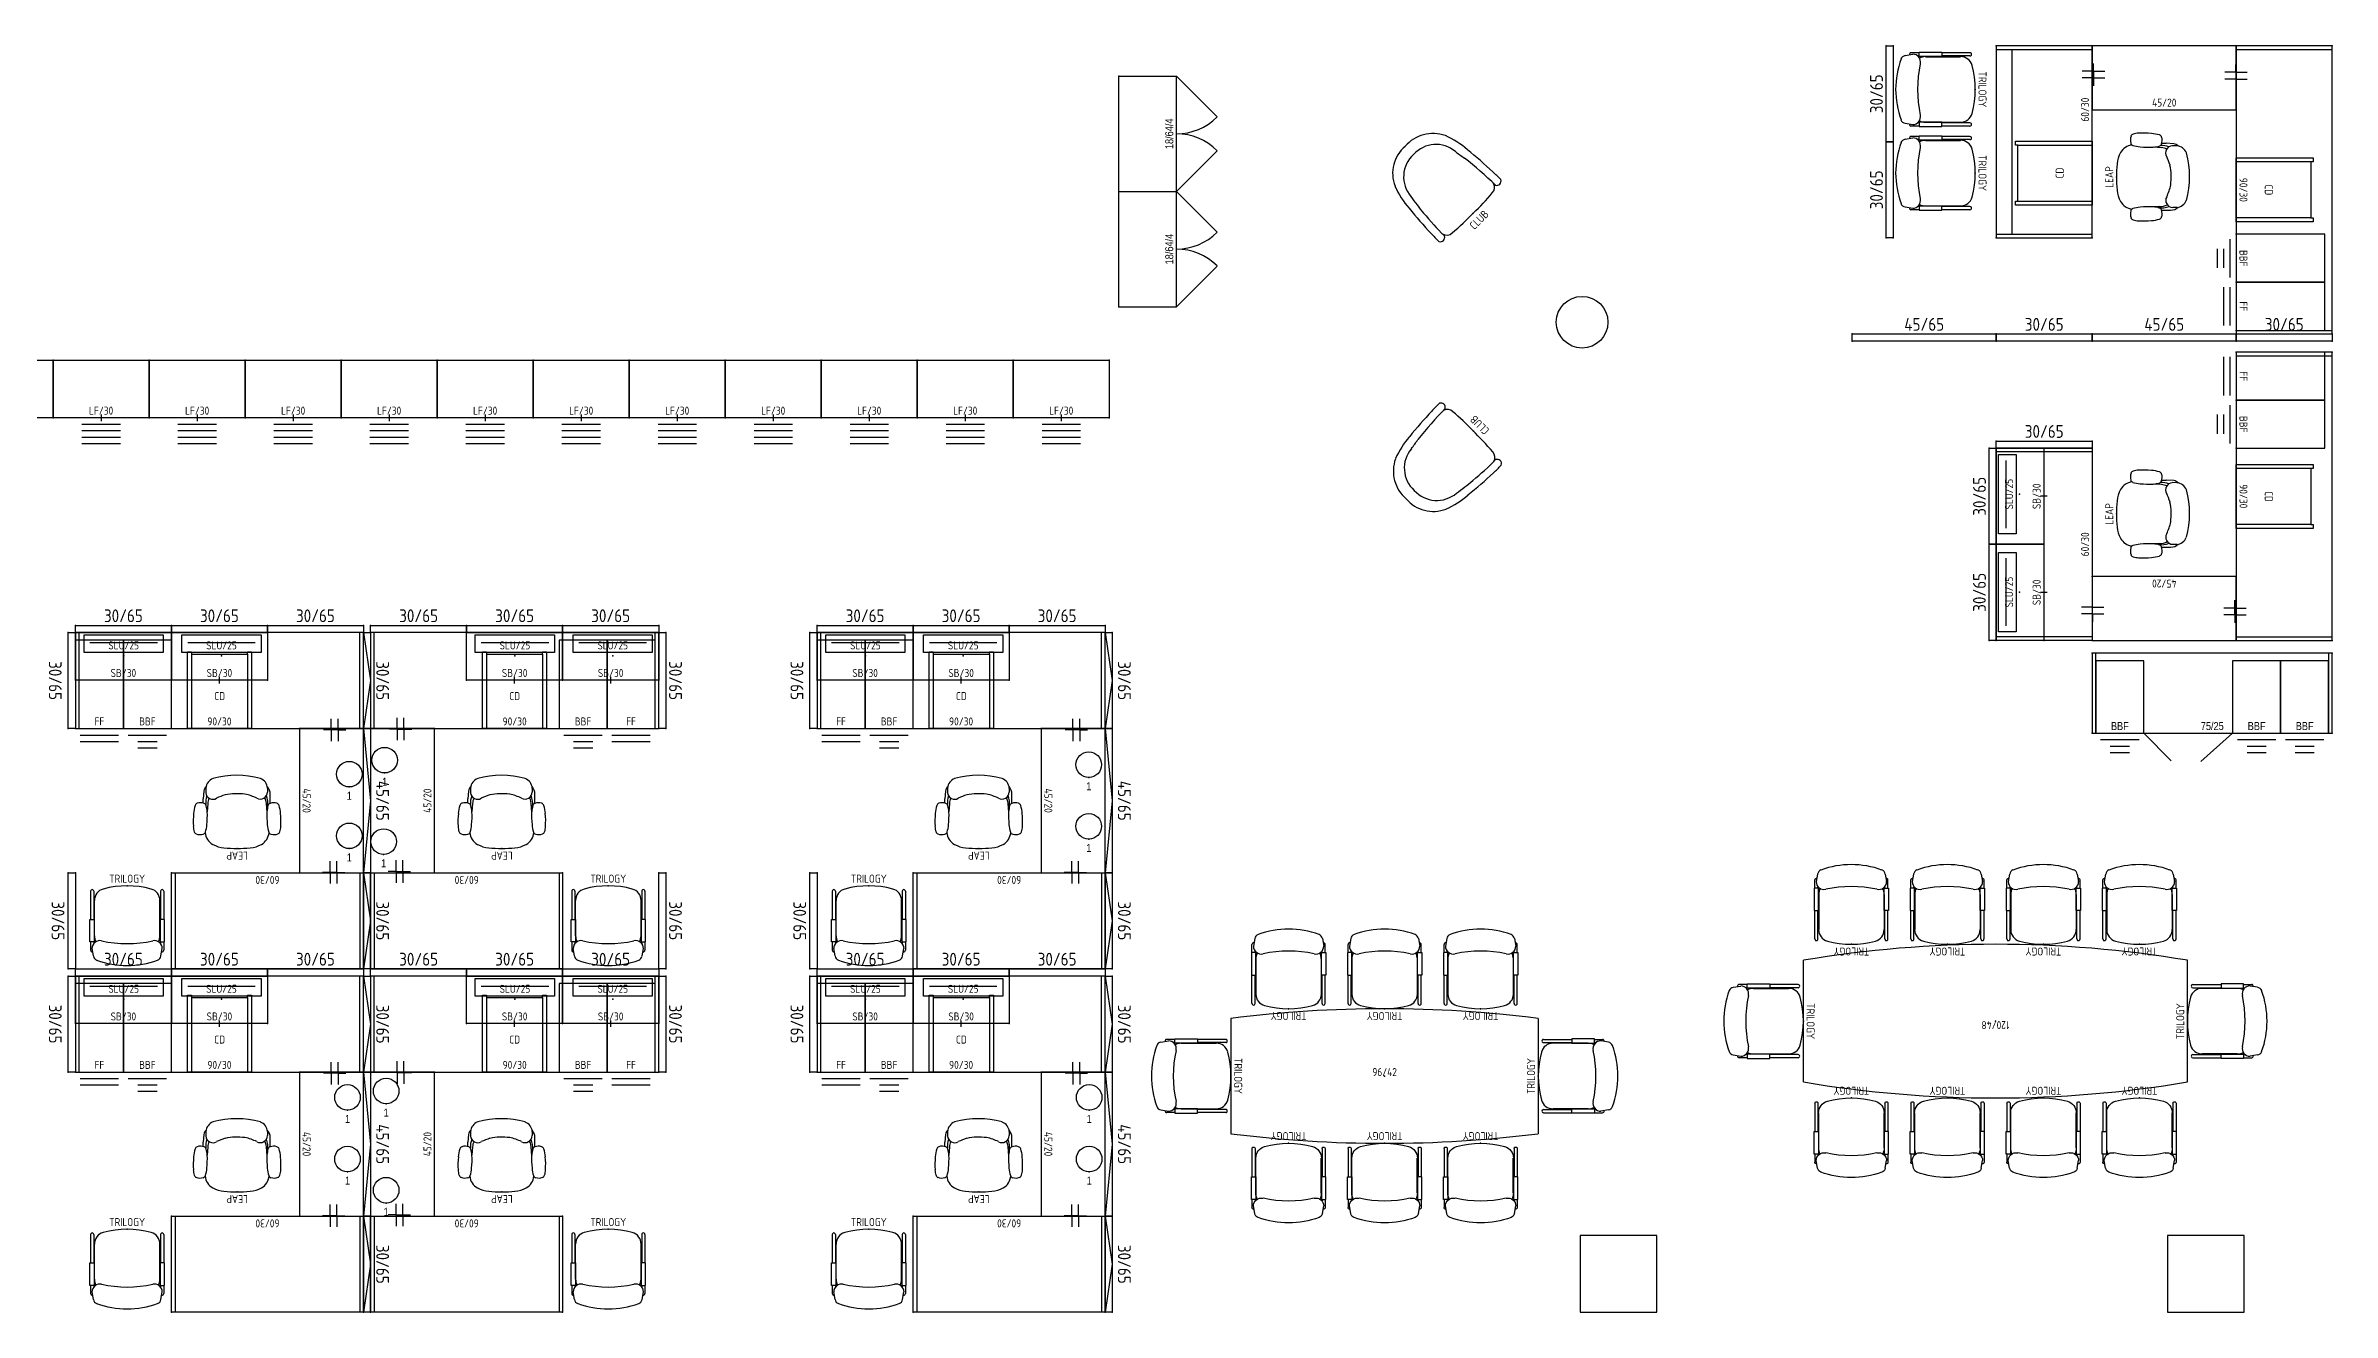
# Model space of a CAD drawing. Extents: x 13 to 2552, y -79 to 935.
# Drawn here: x 1838 to 2552, y 13 to 409 of the extents above; entities that cross this region are included whole.
import ezdxf
from ezdxf.enums import TextEntityAlignment as Align

# ---------------------------------------------------------------- set-up
doc = ezdxf.new("R2010")
doc.units = 0
doc.header["$LTSCALE"] = 0.375
doc.header["$MEASUREMENT"] = 0
doc.layers.get('0').update_dxf_attribs({"lineweight": 0})
for name, color, linetype in [('A-FURN', 1, 'Continuous'), ('A-FURN-P-ELEC', 5, 'Continuous'), ('A-FURN-P-FILE', 1, 'Continuous'), ('A-FURN-P-FILE-T', 7, 'Continuous'), ('A-FURN-P-FREE', 1, 'Continuous'), ('A-FURN-P-FREE-T', 7, 'Continuous'), ('A-FURN-P-LGHT', 1, 'Continuous'), ('A-FURN-P-LGHT-T', 7, 'Continuous'), ('A-FURN-P-PEDS', 1, 'Continuous'), ('A-FURN-P-PEDS-T', 7, 'Continuous'), ('A-FURN-P-PNLS-65', 3, 'Continuous'), ('A-FURN-P-PNLS-65-T', 3, 'Continuous'), ('A-FURN-P-POWR', 5, 'Continuous'), ('A-FURN-P-POWR-T', 7, 'Continuous'), ('A-FURN-P-SEAT', 1, 'Continuous'), ('A-FURN-P-SEAT-T', 7, 'Continuous'), ('A-FURN-P-STOR', 1, 'Continuous'), ('A-FURN-P-STOR-T', 7, 'Continuous'), ('A-FURN-P-TABL', 1, 'Continuous'), ('A-FURN-P-WKSF', 1, 'Continuous'), ('A-FURN-P-WKSF-BRK', 1, 'Continuous'), ('A-FURN-P-WKSF-BRK-T', 7, 'Continuous'), ('A-FURN-P-WKSF-T', 7, 'Continuous')]:
    doc.layers.add(name, color=color, linetype=linetype)
doc.styles.add('Notes', font='architxt.shx')
doc.styles.get("Standard").update_dxf_attribs({"font": 'ARIALN.TTF'})

# ---------------------------------------------------------------- blocks, each defined once
blk = doc.blocks.new('P_9283A')
at = {"layer": 'A-FURN-P-FREE'}
for p, q in [((0, 0), (0, -30)), ((90, 0), (0, 0)), ((1.125, -30), (1.125, 0)), ((88.875, -30), (88.875, 0)), ((90, -30), (90, 0)), ((0, -30), (90, -30))]:
    blk.add_line(p, q, dxfattribs=at)
for p in [(0, 0), (90, 0), (0, -30), (90, -30)]:
    blk.add_point(p, dxfattribs=at)
at = {"layer": 'A-FURN-P-FREE-T', "style": 'Notes', "flags": 1}
for tag in ['CAPPN', 'CAPMG', 'CAPMC', 'CAPQT', 'CAPDH', 'CAPGC']:
    blk.add_attdef(tag, (0, 0), '', height=0.001, dxfattribs=at)
at = {"layer": 'A-FURN-P-FREE-T', "style": 'Notes'}
blk.add_attdef('CAPTG', text='', height=2.5, dxfattribs=at).set_placement((45, -29), align=Align.CENTER)
blk = doc.blocks.new('P_99004BEWP')
at = {"layer": 'A-FURN-P-WKSF'}
for p, q in [((45, 0), (0, 0)), ((0, 0), (0, -20)), ((45, -20), (45, 0)), ((0, -20), (45, -20))]:
    blk.add_line(p, q, dxfattribs=at)
for p in [(0, 0), (45, 0), (0, -20), (45, -20)]:
    blk.add_point(p, dxfattribs=at)
at = {"layer": 'A-FURN-P-WKSF-T', "style": 'Notes', "flags": 1}
for tag in ['CAPPN', 'CAPMG', 'CAPMC', 'CAPQT', 'CAPDH', 'CAPGC']:
    blk.add_attdef(tag, (0, 0), '', height=0.001, dxfattribs=at)
at = {"layer": 'A-FURN-P-WKSF-T', "style": 'Notes'}
blk.add_attdef('CAPTG', text='', height=2.5, dxfattribs=at).set_placement((22.5, -19), align=Align.CENTER)
blk = doc.blocks.new('P_99365')
at = {"layer": 'A-FURN-P-WKSF-BRK'}
for p, q in [((0, 0), (-3.5, 0)), ((0, 0), (0, 2.4375)), ((0, 0), (0, -4.5625)), ((0, 0), (3.5, 0)), ((0, -2.125), (-3.5, -2.125)), ((0, -2.125), (3.5, -2.125))]:
    blk.add_line(p, q, dxfattribs=at)
blk.add_point((0, 0), dxfattribs=at)
at = {"layer": 'A-FURN-P-WKSF-BRK-T', "style": 'Notes', "flags": 1}
for tag, p in [('CAPPN', (0, 0)), ('CAPMG', (0, 0)), ('CAPMC', (0, 0)), ('CAPQT', (0, 0)), ('CAPDH', (0, 0)), ('CAPGC', (0, 0)), ('CAPTG', (8, -1.25))]:
    blk.add_attdef(tag, p, '', height=0.001, dxfattribs=at)
blk = doc.blocks.new('P_9U947')
at = {"layer": 'A-FURN-P-PEDS'}
for p, q in [((0, 27.625), (0, 0)), ((15, 27.625), (0, 27.625)), ((15, 0), (15, 27.625)), ((0, 0), (15, 0)), ((1.5, -2), (13.5, -2)), ((1.5, -4), (13.5, -4))]:
    blk.add_line(p, q, dxfattribs=at)
for p in [(0, 0), (15, 0)]:
    blk.add_point(p, dxfattribs=at)
at = {"layer": 'A-FURN-P-PEDS-T', "style": 'Notes', "flags": 1}
for tag in ['CAPPN', 'CAPMG', 'CAPMC', 'CAPQT', 'CAPDH', 'CAPGC']:
    blk.add_attdef(tag, (0, 0), '', height=0.001, dxfattribs=at)
at = {"layer": 'A-FURN-P-PEDS-T', "style": 'Notes'}
blk.add_attdef('CAPTG', text='', height=2.5, dxfattribs=at).set_placement((7.5, 1), align=Align.CENTER)
blk = doc.blocks.new('P_9U948')
at = {"layer": 'A-FURN-P-PEDS'}
for p, q in [((0, 27.625), (0, 0)), ((15, 27.625), (0, 27.625)), ((15, 0), (15, 27.625)), ((0, 0), (15, 0)), ((1.5, -2), (13.5, -2)), ((4.5, -4), (10.5, -4)), ((4.5, -6), (10.5, -6))]:
    blk.add_line(p, q, dxfattribs=at)
for p in [(0, 0), (15, 0)]:
    blk.add_point(p, dxfattribs=at)
at = {"layer": 'A-FURN-P-PEDS-T', "style": 'Notes', "flags": 1}
for tag in ['CAPPN', 'CAPMG', 'CAPMC', 'CAPQT', 'CAPDH', 'CAPGC']:
    blk.add_attdef(tag, (0, 0), '', height=0.001, dxfattribs=at)
at = {"layer": 'A-FURN-P-PEDS-T', "style": 'Notes'}
blk.add_attdef('CAPTG', text='', height=2.5, dxfattribs=at).set_placement((7.5, 1), align=Align.CENTER)
blk = doc.blocks.new('P_99409')
at = {"layer": 'A-FURN-P-PEDS'}
for p, q in [((-10, 24), (-8.75, 24)), ((-10, 0), (-10, 24)), ((-8.75, 24), (-8.75, 23.25)), ((-8.75, 23.25), (8.75, 23.25)), ((-8.75, 23.25), (-8.75, 0)), ((8.75, 24), (10, 24)), ((8.75, 23.25), (8.75, 24)), ((8.75, 23.25), (8.75, 0)), ((10, 24), (10, 0)), ((10, 0), (-10, 0))]:
    blk.add_line(p, q, dxfattribs=at)
blk.add_point((0, 0), dxfattribs=at)
at = {"layer": 'A-FURN-P-PEDS-T', "style": 'Notes'}
blk.add_attdef('CAPTG', text='', height=2.5, dxfattribs=at).set_placement((0, 1), align=Align.CENTER)
at = {"layer": 'A-FURN-P-PEDS-T', "style": 'Notes', "flags": 1}
for tag in ['CAPPN', 'CAPMG', 'CAPMC', 'CAPQT', 'CAPDH', 'CAPGC']:
    blk.add_attdef(tag, (0, 0), '', height=0.001, dxfattribs=at)
blk = doc.blocks.new('P_9BBL3015')
at = {"layer": 'A-FURN-P-STOR'}
for p, q in [((0, 0), (30, 0)), ((0, -14.875), (0, 0)), ((30, 0), (30, -14.875)), ((15, -15.875), (15, -13.875)), ((30, -14.875), (0, -14.875))]:
    blk.add_line(p, q, dxfattribs=at)
for p in [(0, 0), (30, 0), (0, -14.875), (30, -14.875)]:
    blk.add_point(p, dxfattribs=at)
at = {"layer": 'A-FURN-P-STOR-T', "style": 'Notes', "flags": 1}
for tag in ['CAPPN', 'CAPMG', 'CAPMC', 'CAPQT', 'CAPDH', 'CAPGC']:
    blk.add_attdef(tag, (0, 0), '', height=0.001, dxfattribs=at)
at = {"layer": 'A-FURN-P-STOR-T', "style": 'Notes'}
blk.add_attdef('CAPTG', text='', height=2.5, dxfattribs=at).set_placement((15, -13.875), align=Align.CENTER)
blk = doc.blocks.new('P_LSB24KD')
at = {"layer": 'A-FURN-P-LGHT'}
for p, q in [((-12.375, 6.5), (12.375, 6.5)), ((-12.375, 1), (-12.375, 6.5)), ((12.375, 1), (-12.375, 1)), ((-10.5625, 4.125), (10.5625, 4.125)), ((12.375, 6.5), (12.375, 1))]:
    blk.add_line(p, q, dxfattribs=at)
blk.add_point((0, 0), dxfattribs=at)
at = {"layer": 'A-FURN-P-LGHT-T', "style": 'Notes'}
blk.add_attdef('CAPTG', text='', height=2.5, dxfattribs=at).set_placement((0, 2), align=Align.CENTER)
at = {"layer": 'A-FURN-P-LGHT-T', "style": 'Notes', "flags": 1}
for tag in ['CAPPN', 'CAPMG', 'CAPMC', 'CAPQT', 'CAPDH', 'CAPGC']:
    blk.add_attdef(tag, (0, 0), '', height=0.001, dxfattribs=at)
blk = doc.blocks.new('P_462LEAP9L')
at = {"layer": 'A-FURN-P-SEAT'}
for p, q in [((-10.34375, -14.09375), (-10.34375, -16.90625)), ((-9.21875, -13.4375), (-9.3125, -10.46875)), ((9.15625, -14.0625), (9.34375, -11.46875)), ((10.59375, -14.15625), (10.59375, -15.53125)), ((-9.5, -18.875), (-9.5, -17.59375)), ((9.75, -18.875), (9.78125, -17.40625)), ((10.40625, -17.90625), (10.59375, -15.53125))]:
    blk.add_line(p, q, dxfattribs=at)
for centre, radius, start, end in [((12.28125, -8.46875), 25.98489, 176.57120906, 185.47033084), ((-6.15625, -7.34375), 7.54303, 163.34267626, 176.57131835), ((-12.40625, -5.46875), 1, 110.36924536, 163.34267626), ((-11.5, -7.9375), 3.60212, 75.38580874, 110.3701811), ((-10.84375, -5.40625), 1, 16.20033957, 75.38580874), ((-5.40625, -5.3125), 4.60309, 118.75166333, 175.08959077), ((-22.1875, -8.6875), 12.82375, 5.83463616, 16.20033957), ((-3.25, -9.21875), 9.05777, 95.41733289, 118.75175895), ((0, -43.46875), 43.46307, 84.58250819, 95.41755829), ((3.25, -9.21875), 9.05777, 61.24823923, 84.58267212), ((5.40625, -5.3125), 4.60309, 4.91041125, 61.24833485), ((22.1875, -8.6875), 12.82375, 163.7996569, 174.16537055), ((10.84375, -5.40625), 1, 104.61419627, 163.7996569), ((11.5, -7.9375), 3.60212, 69.62982391, 104.61419627), ((12.40625, -5.46875), 1, 16.65732704, 69.63075281), ((6.15625, -7.34375), 7.54303, 3.42868602, 16.65732704), ((-12.28125, -8.46875), 25.98489, 354.52965687, 3.42879168), ((0.21875, -9.625), 13.88466, 185.47035816, 195.93930329), ((-12.15625, -13.15625), 1, 195.93930329, 254.01743999), ((-11.46875, -10.6875), 3.57363, 254.01735803, 289.17264221), ((-10.625, -13.125), 1, 289.17215044, 347.01849784), ((-24.4375, -9.9375), 15.1794, 347.01847052, 354.21563209), ((-3.03125, -14), 6.60861, 172.57800727, 202.01037157), ((-37.0625, -10.21875), 27.76665, 357.45606508, 5.83460842), ((-4.40625, -13.59375), 4.81682, 178.03851128, 208.27290372), ((3.84375, -13.5625), 5.35026, 336.32575473, 354.35638863), ((37.0625, -10.21875), 27.76665, 174.16539787, 182.54394995), ((24.4375, -9.9375), 15.1794, 185.78436927, 192.98151719), ((2.96875, -14.09375), 6.84958, 340.41810355, 3.21448339), ((10.625, -13.125), 1, 192.98151719, 250.82785093), ((11.46875, -10.6875), 3.57363, 250.82735915, 285.98264334), ((12.15625, -13.15625), 1, 285.98253406, 344.06069808), ((-0.21875, -9.625), 13.88466, 344.06069808, 354.52965687), ((-6.71875, -16.9375), 3.62425, 179.61516483, 221.21343476), ((-6, -18.53125), 3.53954, 185.25203799, 248.41993604), ((-7.25, -17.625), 2.22994, 60.32268713, 179.23734609), ((1.03125, -0.625), 16.70801, 244.47096655, 257.95397853), ((0, 1.0625), 18.17117, 262.26661462, 281.8116927), ((-1.65625, 1.15625), 18.68013, 286.74199645, 295.60381173), ((7.5625, -17.5625), 2.21245, 4.29278328, 121.46600782), ((6.28125, -18.59375), 3.47662, 290.94032249, 355.38766523), ((7.84375, -17.46875), 2.60135, 315.24921163, 350.23830366), ((0.125, 5.125), 27.96808, 254.63207505, 285.36792632)]:
    blk.add_arc(centre, radius, start, end, dxfattribs=at)
blk.add_point((0, 0), dxfattribs=at)
at = {"layer": 'A-FURN-P-SEAT-T', "style": 'Notes'}
blk.add_attdef('CAPTG', text='', height=2.5, dxfattribs=at).set_placement((0, 1), align=Align.CENTER)
at = {"layer": 'A-FURN-P-SEAT-T', "style": 'Notes', "flags": 1}
for tag in ['CAPPN', 'CAPMG', 'CAPMC', 'CAPQT', 'CAPDH', 'CAPGC']:
    blk.add_attdef(tag, (0, 0), '', height=0.001, dxfattribs=at)
blk = doc.blocks.new('P_98213')
at = {"layer": 'A-FURN-P-PNLS-65'}
for p, q in [((0, 0), (0, 2.25)), ((0, 2.25), (30, 2.25)), ((30, 0), (0, 0)), ((30, 2.25), (30, 0))]:
    blk.add_line(p, q, dxfattribs=at)
for p in [(0, 2.25), (0, 0), (30, 2.25), (30, 0)]:
    blk.add_point(p, dxfattribs=at)
at = {"layer": 'A-FURN-P-PNLS-65-T', "style": 'Notes'}
blk.add_attdef('CAPTG', text='', height=4, dxfattribs=at).set_placement((15, 3.25), align=Align.CENTER)
at = {"layer": 'A-FURN-P-PNLS-65-T', "style": 'Notes', "flags": 1}
for tag in ['CAPPN', 'CAPMG', 'CAPMC', 'CAPQT', 'CAPDH', 'CAPGC']:
    blk.add_attdef(tag, (0, 0), '', height=0.001, dxfattribs=at)
blk = doc.blocks.new('P_9259A')
at = {"layer": 'A-FURN-P-FREE'}
for p, q in [((0, 0), (60, 0)), ((0, -30), (0, 0)), ((1.125, -30), (1.125, 0)), ((58.875, -30), (58.875, 0)), ((60, 0), (60, -30)), ((60, -30), (0, -30))]:
    blk.add_line(p, q, dxfattribs=at)
for p in [(0, 0), (60, 0), (0, -30), (60, -30)]:
    blk.add_point(p, dxfattribs=at)
at = {"layer": 'A-FURN-P-FREE-T', "style": 'Notes', "flags": 1}
for tag in ['CAPPN', 'CAPMG', 'CAPMC', 'CAPQT', 'CAPDH', 'CAPGC']:
    blk.add_attdef(tag, (0, 0), '', height=0.001, dxfattribs=at)
at = {"layer": 'A-FURN-P-FREE-T', "style": 'Notes'}
blk.add_attdef('CAPTG', text='', height=2.5, dxfattribs=at).set_placement((30, -29), align=Align.CENTER)
blk = doc.blocks.new('P_851204838')
at = {"layer": 'A-FURN-P-FREE'}
for p, q in [((-60, 19), (-60, -19)), ((60, 19), (60, -19))]:
    blk.add_line(p, q, dxfattribs=at)
for centre, start, end in [((0, -338.5), 80.47272, 99.52728), ((0, 338.5), 260.47271, 279.52729)]:
    blk.add_arc(centre, 362.5, start, end, dxfattribs=at)
blk.add_point((0, 0), dxfattribs=at)
at = {"layer": 'A-FURN-P-FREE-T', "style": 'Notes'}
blk.add_attdef('CAPTG', text='', height=2.5, dxfattribs=at).set_placement((0, 0), align=Align.CENTER)
at = {"layer": 'A-FURN-P-FREE-T', "style": 'Notes', "flags": 1}
for tag in ['CAPPN', 'CAPMG', 'CAPMC', 'CAPQT', 'CAPDH', 'CAPGC']:
    blk.add_attdef(tag, (0, 0), '', height=0.001, dxfattribs=at)
blk = doc.blocks.new('P_421482N')
at = {"layer": 'A-FURN-P-SEAT'}
for p, q in [((-11.4375, -1.65625), (-11.4375, -10.5)), ((-10.4375, -1.65625), (-10.4375, -10.5)), ((-10.21875, -15.5625), (-10.21875, -4.625)), ((10.21875, -15.5625), (10.21875, -4.625)), ((10.4375, -1.65625), (10.4375, -10.5)), ((11.4375, -1.65625), (11.4375, -10.5)), ((-11.625, -17.53125), (-11.625, -10.5)), ((-11.625, -10.5), (-10.28125, -10.5)), ((-10.28125, -10.5), (-10.28125, -17.53125)), ((10.28125, -10.5), (10.28125, -17.53125)), ((11.625, -10.5), (10.28125, -10.5)), ((11.625, -17.53125), (11.625, -10.5)), ((-10.28125, -17.53125), (-11.625, -17.53125)), ((-11.4375, -17.53125), (-11.4375, -20.09375)), ((-10.5625, -21.90625), (-10.96875, -19.5625)), ((-10.4375, -17.53125), (-10.4375, -17.9375)), ((-10.28125, -16.5625), (-10.125, -16.53125)), ((10.28125, -16.5625), (10.125, -16.53125)), ((10.28125, -17.53125), (11.625, -17.53125)), ((10.4375, -17.53125), (10.4375, -17.9375)), ((10.5625, -21.90625), (10.96875, -19.5625)), ((11.4375, -17.53125), (11.4375, -20.09375))]:
    blk.add_line(p, q, dxfattribs=at)
for centre, radius, start, end in [((0, -28.625), 28.625, 74.81071364, 105.18412775), ((-10.9375, -1.65625), 0.49829, 359.99279734, 180.00719037), ((-6.53125, -4.5625), 3.69809, 105.18431899, 180.79890492), ((6.53125, -4.5625), 3.69809, 359.20109645, 74.81567919), ((10.9375, -1.65625), 0.49829, 359.99279734, 180.00719037), ((-10.9375, -20.09375), 0.5, 180.00000501, 282.3639818), ((-8.53125, -19.5625), 2.45623, 77.80758208, 179.932673), ((-5.875, -15.5625), 4.34913, 179.99962252, 206.00278107), ((0, 19.84375), 37.875, 257.80759392, 282.19240745), ((8.53125, -19.5625), 2.45623, 0.06733056, 102.1924161), ((5.875, -15.5625), 4.34913, 333.99720664, 0.00038056), ((10.9375, -20.09375), 0.5, 257.63601957, 0), ((-8.96875, -21.71875), 1.58783, 187.74627281, 249.92943517), ((0, 2.875), 27.75, 249.92020075, 290.07048424), ((8.96875, -21.71875), 1.58783, 290.0705662, 352.25372856)]:
    blk.add_arc(centre, radius, start, end, dxfattribs=at)
blk.add_point((0, 0), dxfattribs=at)
at = {"layer": 'A-FURN-P-SEAT-T', "style": 'Notes'}
blk.add_attdef('CAPTG', text='', height=2.5, dxfattribs=at).set_placement((0, 1), align=Align.CENTER)
at = {"layer": 'A-FURN-P-SEAT-T', "style": 'Notes', "flags": 1}
for tag in ['CAPPN', 'CAPMG', 'CAPMC', 'CAPQT', 'CAPDH', 'CAPGC']:
    blk.add_attdef(tag, (0, 0), '', height=0.001, dxfattribs=at)
blk = doc.blocks.new('P_9LF18305F')
at = {"layer": 'A-FURN-P-FILE'}
for p, q in [((0, -18), (0, 0)), ((0, 0), (30, 0)), ((30, 0), (30, -18)), ((30, -18), (0, -18)), ((9, -20), (21, -20)), ((15, -17), (15, -19)), ((9, -22), (21, -22)), ((9, -24), (21, -24)), ((9, -26), (21, -26))]:
    blk.add_line(p, q, dxfattribs=at)
for p in [(0, 0), (30, 0), (0, -18), (30, -18)]:
    blk.add_point(p, dxfattribs=at)
at = {"layer": 'A-FURN-P-FILE-T', "style": 'Notes', "flags": 1}
for tag in ['CAPPN', 'CAPMG', 'CAPMC', 'CAPQT', 'CAPDH', 'CAPGC']:
    blk.add_attdef(tag, (0, 0), '', height=0.001, dxfattribs=at)
at = {"layer": 'A-FURN-P-FILE-T', "style": 'Notes'}
blk.add_attdef('CAPTG', text='', height=2.5, dxfattribs=at).set_placement((15, -17), align=Align.CENTER)
blk = doc.blocks.new('P_9259AR')
at = {"layer": 'A-FURN-P-FREE'}
for p, q in [((60, 0), (0, 0)), ((0, 0), (0, -30)), ((1.125, 0), (1.125, -30)), ((58.875, 0), (58.875, -30)), ((60, -30), (60, 0)), ((1.125, -5), (58.875, -5)), ((0, -30), (60, -30))]:
    blk.add_line(p, q, dxfattribs=at)
for p in [(0, 0), (60, 0), (0, -30), (60, -30)]:
    blk.add_point(p, dxfattribs=at)
at = {"layer": 'A-FURN-P-FREE-T', "style": 'Notes', "flags": 1}
for tag in ['CAPPN', 'CAPMG', 'CAPMC', 'CAPQT', 'CAPDH', 'CAPGC']:
    blk.add_attdef(tag, (0, 0), '', height=0.001, dxfattribs=at)
at = {"layer": 'A-FURN-P-FREE-T', "style": 'Notes'}
blk.add_attdef('CAPTG', text='', height=2.5, dxfattribs=at).set_placement((30, -29), align=Align.CENTER)
blk = doc.blocks.new('P_9U224')
at = {"layer": 'A-FURN-P-PEDS'}
for p, q in [((0, 22.625), (0, 0)), ((15, 22.625), (0, 22.625)), ((15, 0), (15, 22.625)), ((0, 0), (15, 0)), ((1.5, -2), (13.5, -2)), ((4.5, -4), (10.5, -4)), ((4.5, -6), (10.5, -6))]:
    blk.add_line(p, q, dxfattribs=at)
for p in [(0, 0), (15, 0)]:
    blk.add_point(p, dxfattribs=at)
at = {"layer": 'A-FURN-P-PEDS-T', "flags": 1}
for tag in ['CAPPN', 'CAPMG', 'CAPMC', 'CAPQT', 'CAPDH', 'CAPGC']:
    blk.add_attdef(tag, (0, 0), '', height=0.001, dxfattribs=at)
at = {"layer": 'A-FURN-P-PEDS-T'}
blk.add_attdef('CAPTG', text='', height=2.5, dxfattribs=at).set_placement((7.5, 1), align=Align.CENTER)
blk = doc.blocks.new('P_98215')
at = {"layer": 'A-FURN-P-PNLS-65'}
for p, q in [((0, 0), (0, 2.25)), ((0, 2.25), (45, 2.25)), ((45, 0), (0, 0)), ((45, 2.25), (45, 0))]:
    blk.add_line(p, q, dxfattribs=at)
for p in [(0, 2.25), (0, 0), (45, 2.25), (45, 0)]:
    blk.add_point(p, dxfattribs=at)
at = {"layer": 'A-FURN-P-PNLS-65-T', "style": 'Notes'}
blk.add_attdef('CAPTG', text='', height=4, dxfattribs=at).set_placement((22.5, 3.25), align=Align.CENTER)
at = {"layer": 'A-FURN-P-PNLS-65-T', "style": 'Notes', "flags": 1}
for tag in ['CAPPN', 'CAPMG', 'CAPMC', 'CAPQT', 'CAPDH', 'CAPGC']:
    blk.add_attdef(tag, (0, 0), '', height=0.001, dxfattribs=at)
blk = doc.blocks.new('P_986831DA15S')
at = {"layer": 'A-FURN-P-ELEC'}
blk.add_circle((0, 4), 4, dxfattribs=at)
blk.add_point((0, 0), dxfattribs=at)
at = {"layer": 'A-FURN-P-POWR-T', "flags": 1}
for tag in ['CAPPN', 'CAPMG', 'CAPMC', 'CAPQT', 'CAPDH', 'CAPGC']:
    blk.add_attdef(tag, (0, 0), '', height=0.001, dxfattribs=at)
at = {"layer": 'A-FURN-P-POWR-T'}
blk.add_attdef('CAPTG', text='', height=2.5, dxfattribs=at).set_placement((0, -4), align=Align.CENTER)
blk = doc.blocks.new('P_98213P3')
at = {"layer": 'A-FURN-P-PNLS-65'}
for p, q in [((0, 0), (0, 2.25)), ((0, 2.25), (30, 2.25)), ((30, 0), (0, 0)), ((30, 2.25), (30, 0))]:
    blk.add_line(p, q, dxfattribs=at)
for p in [(0, 2.25), (0, 0), (30, 2.25), (30, 0)]:
    blk.add_point(p, dxfattribs=at)
at = {"layer": 'A-FURN-P-POWR'}
for p, q in [((0, 0), (15, 2.25)), ((15, 2.25), (30, 0))]:
    blk.add_line(p, q, dxfattribs=at)
at = {"layer": 'A-FURN-P-PNLS-65-T', "style": 'Notes'}
blk.add_attdef('CAPTG', text='', height=4, dxfattribs=at).set_placement((15.03125, 4), align=Align.CENTER)
at = {"layer": 'A-FURN-P-PNLS-65-T', "style": 'Notes', "flags": 1}
for tag in ['CAPPN', 'CAPMG', 'CAPMC', 'CAPQT', 'CAPDH', 'CAPGC']:
    blk.add_attdef(tag, (0, 0), '', height=0.001, dxfattribs=at)
blk = doc.blocks.new('P_98215P3')
at = {"layer": 'A-FURN-P-PNLS-65'}
for p, q in [((0, 0), (0, 2.25)), ((0, 2.25), (45, 2.25)), ((45, 0), (0, 0)), ((45, 2.25), (45, 0))]:
    blk.add_line(p, q, dxfattribs=at)
for p in [(0, 2.25), (0, 0), (45, 2.25), (45, 0)]:
    blk.add_point(p, dxfattribs=at)
at = {"layer": 'A-FURN-P-POWR'}
for p, q in [((0, 0), (22.5, 2.25)), ((22.5, 2.25), (45, 0))]:
    blk.add_line(p, q, dxfattribs=at)
at = {"layer": 'A-FURN-P-PNLS-65-T', "style": 'Notes'}
blk.add_attdef('CAPTG', text='', height=4, dxfattribs=at).set_placement((22.53125, 4), align=Align.CENTER)
at = {"layer": 'A-FURN-P-PNLS-65-T', "style": 'Notes', "flags": 1}
for tag in ['CAPPN', 'CAPMG', 'CAPMC', 'CAPQT', 'CAPDH', 'CAPGC']:
    blk.add_attdef(tag, (0, 0), '', height=0.001, dxfattribs=at)
blk = doc.blocks.new('P_730581')
at = {"layer": 'A-FURN-P-FILE'}
for p, q in [((0, 0), (0, -18)), ((0, 0), (36, 0)), ((36, 0), (36, -18)), ((0, -18), (12.71875, -30.71875)), ((0, -18), (36, -18)), ((36, -18), (23.28125, -30.71875))]:
    blk.add_line(p, q, dxfattribs=at)
for centre, start, end in [((0, -18), 314.99999169, 0), ((36, -18), 180.00000501, 224.99999602)]:
    blk.add_arc(centre, 18, start, end, dxfattribs=at)
for p in [(0, 0), (36, 0)]:
    blk.add_point(p, dxfattribs=at)
at = {"layer": 'A-FURN-P-FILE-T', "flags": 1}
for tag in ['CAPPN', 'CAPMG', 'CAPMC', 'CAPQT', 'CAPDH', 'CAPGC']:
    blk.add_attdef(tag, (0, 0), '', height=0.001, dxfattribs=at)
at = {"layer": 'A-FURN-P-FILE-T'}
blk.add_attdef('CAPTG', text='', height=2.5, dxfattribs=at).set_placement((18, -17), align=Align.CENTER)
blk = doc.blocks.new('P_85964236')
at = {"layer": 'A-FURN-P-FREE'}
for p, q in [((-48, 18), (-48, -18)), ((48, 18), (48, -18))]:
    blk.add_line(p, q, dxfattribs=at)
for centre, start, end in [((0, -364.5), 82.84733, 97.15267), ((0, 364.5), 262.84734, 277.15266)]:
    blk.add_arc(centre, 385.5, start, end, dxfattribs=at)
blk.add_point((0, 0), dxfattribs=at)
at = {"layer": 'A-FURN-P-FREE-T', "style": 'Notes'}
blk.add_attdef('CAPTG', text='', height=2.5, dxfattribs=at).set_placement((0, 0), align=Align.CENTER)
at = {"layer": 'A-FURN-P-FREE-T', "style": 'Notes', "flags": 1}
for tag in ['CAPPN', 'CAPMG', 'CAPMC', 'CAPQT', 'CAPDH', 'CAPGC']:
    blk.add_attdef(tag, (0, 0), '', height=0.001, dxfattribs=at)
blk = doc.blocks.new('P_9243A')
at = {"layer": 'A-FURN-P-FREE'}
for p, q in [((0, 0), (0, -25)), ((75, 0), (0, 0)), ((1.125, -25), (1.125, 0)), ((73.875, -25), (73.875, 0)), ((75, -25), (75, 0)), ((0, -25), (75, -25))]:
    blk.add_line(p, q, dxfattribs=at)
for p in [(0, 0), (75, 0), (0, -25), (75, -25)]:
    blk.add_point(p, dxfattribs=at)
at = {"layer": 'A-FURN-P-FREE-T', "flags": 1}
for tag in ['CAPPN', 'CAPMG', 'CAPMC', 'CAPQT', 'CAPDH', 'CAPGC']:
    blk.add_attdef(tag, (0, 0), '', height=0.001, dxfattribs=at)
at = {"layer": 'A-FURN-P-FREE-T'}
blk.add_attdef('CAPTG', text='', height=2.5, dxfattribs=at).set_placement((37.5, -24), align=Align.CENTER)
blk = doc.blocks.new('P_287')
at = {"layer": 'A-FURN-P-SEAT'}
for centre, radius, start, end in [((-1, 18.71875), 11.11344, 85.46492765, 155.9567829), ((0.8125, 18.4375), 11.39312, 25.2652898, 94.60936933), ((15.125, 13.3125), 28.09319, 159.2507919, 176.00595627), ((-0.53125, 16.71875), 9.43549, 86.9839344, 175.66859957), ((0.5, 16.78125), 9.36398, 4.75962202, 93.19447515), ((-15.125, 13.3125), 28.09319, 3.99405045, 20.74920799), ((106.75, 1.625), 120.40718, 173.49356681, 178.49515041), ((65.875, 4.5625), 76.91075, 170.34943949, 175.2179027), ((93.75, 29.21875), 84.71912, 187.92216384, 190.26118944), ((-106.75, 1.625), 120.40718, 1.50484862, 6.50642881), ((72.78125, 2.375), 83.97414, 174.11348844, 180.67473208), ((-89.96875, 1), 101.19855, 0.16183356, 7.44642847), ((54.4375, 2.375), 68.11084, 177.97128856, 180.85509005), ((-12.4375, 1.875), 1.33321, 203.1176955, 338.24233313), ((-8.75, 2.8125), 2.51813, 194.19880716, 268.26338411), ((-1.03125, 111.34375), 111.34235, 265.98464175, 270.66845764), ((2.71875, 64.03125), 64.05908, 267.80002407, 275.49565285), ((8.84375, 2.71875), 2.47101, 270.194825, 343.52108581), ((12.4375, 1.875), 1.33497, 205.1000896, 336.83192639), ((-54.4375, 2.375), 68.11084, 359.14489765, 2.02870812)]:
    blk.add_arc(centre, radius, start, end, dxfattribs=at)
blk.add_point((0, 0), dxfattribs=at)
at = {"layer": 'A-FURN-P-SEAT-T', "style": 'Notes', "flags": 1}
for tag in ['CAPPN', 'CAPMG', 'CAPMC', 'CAPQT', 'CAPDH', 'CAPGC']:
    blk.add_attdef(tag, (0, 0), '', height=0.001, dxfattribs=at)
at = {"layer": 'A-FURN-P-SEAT-T', "style": 'Notes'}
blk.add_attdef('CAPTG', text='', height=2.5, dxfattribs=at).set_placement((0, -4), align=Align.CENTER)

msp = doc.modelspace()

# ---------------------------------------------------------------- linework, layer by layer
at = {"layer": 'A-FURN'}
msp.add_circle((2317.75, 322.42), 8.07, dxfattribs=at)
at = {"layer": 'A-FURN-P-PEDS'}
for p, q in [((2493.27, 194.06), (2501.8, 185.48)), ((2521.02, 194.06), (2511.06, 185.21))]:
    msp.add_line(p, q, dxfattribs=at)
at = {"layer": 'A-FURN-P-TABL'}
for points in [[(2317.15, 13.25), (2341.15, 13.25), (2341.15, 37.25), (2317.15, 37.25)], [(2500.62, 13.25), (2524.62, 13.25), (2524.62, 37.25), (2500.62, 37.25)]]:
    msp.add_lwpolyline(points, close=True, dxfattribs=at)

# ---------------------------------------------------------------- block references
for name, p, rotation, values in [('P_287', (2283.61, 356.35), 44.99999999999992, {'CAPTG': 'CLUB'}), ('P_287', (2283.78, 288.39), 134.9999999999999, {'CAPTG': 'CLUB'}), ('P_851204838', (2446.89, 104.16), 180, {'CAPTG': '120/48'}), ('P_421482N', (2386.89, 104.16), 270, {'CAPTG': 'TRILOGY'}), ('P_421482N', (2506.89, 104.16), 90, {'CAPTG': 'TRILOGY'}), ('P_421482N', (2208.04, 87.02), 270, {'CAPTG': 'TRILOGY'}), ('P_421482N', (2304.04, 87.01), 90, {'CAPTG': 'TRILOGY'})]:
    msp.add_blockref(name, p, dxfattribs=dict(rotation=rotation)).add_auto_attribs(values)
for name, p, values in [('P_9LF18305F', (1810, 310.55), {'CAPTG': 'LF/30'}), ('P_9LF18305F', (1840, 310.55), {'CAPTG': 'LF/30'}), ('P_9LF18305F', (1870, 310.55), {'CAPTG': 'LF/30'}), ('P_9LF18305F', (1900, 310.55), {'CAPTG': 'LF/30'}), ('P_9LF18305F', (1930, 310.55), {'CAPTG': 'LF/30'}), ('P_9LF18305F', (1960, 310.55), {'CAPTG': 'LF/30'}), ('P_9LF18305F', (1990, 310.55), {'CAPTG': 'LF/30'}), ('P_9LF18305F', (2020, 310.55), {'CAPTG': 'LF/30'}), ('P_9LF18305F', (2050, 310.55), {'CAPTG': 'LF/30'}), ('P_9LF18305F', (2080, 310.55), {'CAPTG': 'LF/30'}), ('P_9LF18305F', (2110, 310.55), {'CAPTG': 'LF/30'}), ('P_9LF18305F', (2140, 310.55), {'CAPTG': 'LF/30'}), ('P_9243A', (2477.15, 219.06), {'CAPTG': '75/25'})]:
    msp.add_blockref(name, p).add_auto_attribs(values)
at = {"layer": 'A-FURN'}
for name, p, rotation, values in [('P_98213', (2414.98, 378.75), 90, {'CAPTG': '30/65'}), ('P_9283A', (2552.15, 408.75), 270, {'CAPTG': '90/30'}), ('P_421482N', (2440.6, 395.12), 270, {'CAPTG': 'TRILOGY'}), ('P_730581', (2173, 363.25), 90, {'CAPTG': '18/64/4'}), ('P_98213', (2414.98, 348.75), 90, {'CAPTG': '30/65'}), ('P_421482N', (2440.6, 368.99), 270, {'CAPTG': 'TRILOGY'}), ('P_462LEAP9L', (2484.72, 367.76), 90, {'CAPTG': 'LEAP'}), ('P_730581', (2173, 327.25), 90, {'CAPTG': '18/64/4'}), ('P_9U948', (2522.15, 349.88), 270, {'CAPTG': 'BBF'}), ('P_9U947', (2522.15, 334.88), 270, {'CAPTG': 'FF'}), ('P_9U947', (2522.15, 313.06), 270, {'CAPTG': 'FF'}), ('P_9283A', (2552.15, 313.06), 270, {'CAPTG': '90/30'}), ('P_9U948', (2522.15, 298.06), 270, {'CAPTG': 'BBF'}), ('P_98213', (2447.15, 253.06), 90, {'CAPTG': '30/65'}), ('P_9BBL3015', (2447.15, 253.06), 90, {'CAPTG': 'SB/30'}), ('P_9259A', (2447.15, 223.06), 90, {'CAPTG': '60/30'}), ('P_LSB24KD', (2454.4, 268.71), 90, {'CAPTG': 'SLU/25'}), ('P_462LEAP9L', (2484.72, 262.54), 90, {'CAPTG': 'LEAP'}), ('P_98213', (2447.15, 223.06), 90, {'CAPTG': '30/65'}), ('P_9BBL3015', (2447.15, 223.06), 90, {'CAPTG': 'SB/30'}), ('P_LSB24KD', (2454.4, 238.14), 90, {'CAPTG': 'SLU/25'}), ('P_99004BEWP', (2522.15, 223.06), 180, {'CAPTG': '45/20'}), ('P_98213P3', (1936.96, 225.5), 270, {'CAPTG': '30/65'}), ('P_98213', (2029.21, 225.5), 270, {'CAPTG': '30/65'}), ('P_98213P3', (2168.71, 225.5), 270, {'CAPTG': '30/65'}), ('P_99004BEWP', (1936.96, 195.5), 270, {'CAPTG': '45/20'}), ('P_98215P3', (1936.96, 195.5), 270, {'CAPTG': '45/65'}), ('P_99004BEWP', (1939.21, 150.5), 90, {'CAPTG': '45/20'}), ('P_99004BEWP', (2168.71, 195.5), 270, {'CAPTG': '45/20'}), ('P_98215P3', (2168.71, 195.5), 270, {'CAPTG': '45/65'}), ('P_462LEAP9L', (1897.48, 158.08), 180, {'CAPTG': 'LEAP'}), ('P_462LEAP9L', (1980.2, 158.08), 180, {'CAPTG': 'LEAP'}), ('P_462LEAP9L', (2129.23, 158.08), 180, {'CAPTG': 'LEAP'}), ('P_9259A', (1936.96, 120.5), 180, {'CAPTG': '60/30'}), ('P_98213P3', (1936.96, 150.5), 270, {'CAPTG': '30/65'}), ('P_9259A', (1999.21, 120.5), 180, {'CAPTG': '60/30'}), ('P_98213', (2029.21, 150.5), 270, {'CAPTG': '30/65'}), ('P_9259A', (2168.71, 120.5), 180, {'CAPTG': '60/30'}), ('P_98213P3', (2168.71, 150.5), 270, {'CAPTG': '30/65'}), ('P_421482N', (2401.89, 128.16), 180, {'CAPTG': 'TRILOGY'}), ('P_421482N', (2431.89, 128.16), 180, {'CAPTG': 'TRILOGY'}), ('P_421482N', (2461.89, 128.16), 180, {'CAPTG': 'TRILOGY'}), ('P_421482N', (2491.89, 128.16), 180, {'CAPTG': 'TRILOGY'}), ('P_421482N', (2226.04, 108.01), 180, {'CAPTG': 'TRILOGY'}), ('P_421482N', (2256.04, 108.01), 180, {'CAPTG': 'TRILOGY'}), ('P_421482N', (2286.04, 108.01), 180, {'CAPTG': 'TRILOGY'}), ('P_98213P3', (1936.96, 118.25), 270, {'CAPTG': '30/65'}), ('P_98213', (2029.21, 118.25), 270, {'CAPTG': '30/65'}), ('P_98213P3', (2168.71, 118.25), 270, {'CAPTG': '30/65'}), ('P_99004BEWP', (1936.96, 88.25), 270, {'CAPTG': '45/20'}), ('P_98215P3', (1936.96, 88.25), 270, {'CAPTG': '45/65'}), ('P_99004BEWP', (1939.21, 43.25), 90, {'CAPTG': '45/20'}), ('P_99004BEWP', (2168.71, 88.25), 270, {'CAPTG': '45/20'}), ('P_98215P3', (2168.71, 88.25), 270, {'CAPTG': '45/65'}), ('P_462LEAP9L', (1897.48, 50.83), 180, {'CAPTG': 'LEAP'}), ('P_462LEAP9L', (1980.2, 50.83), 180, {'CAPTG': 'LEAP'}), ('P_462LEAP9L', (2129.23, 50.83), 180, {'CAPTG': 'LEAP'}), ('P_9259A', (1936.96, 13.25), 180, {'CAPTG': '60/30'}), ('P_98213P3', (1936.96, 43.25), 270, {'CAPTG': '30/65'}), ('P_9259A', (1999.21, 13.25), 180, {'CAPTG': '60/30'}), ('P_9259A', (2168.71, 13.25), 180, {'CAPTG': '60/30'}), ('P_98213P3', (2168.71, 43.25), 270, {'CAPTG': '30/65'})]:
    msp.add_blockref(name, p, dxfattribs=dict(at, rotation=rotation)).add_auto_attribs(values)
ref = msp.add_blockref('P_9259AR', (2447.15, 348.75), dxfattribs=dict(at, rotation=90))
ref.add_attrib('CAPTG', '60/30', dxfattribs={"layer": 'A-FURN-P-FREE-T', "height": 2.5, "rotation": 90, "style": 'Notes'}).set_placement((2476.15, 388.8), align=Align.CENTER)
for name, p, values in [('P_99004BEWP', (2477.15, 408.75), {'CAPTG': '45/20'}), ('P_98215', (2402.15, 316.5), {'CAPTG': '45/65'}), ('P_98213', (2447.15, 316.5), {'CAPTG': '30/65'}), ('P_98215', (2477.15, 316.5), {'CAPTG': '45/65'}), ('P_98213', (2522.15, 316.5), {'CAPTG': '30/65'}), ('P_98213', (2447.15, 283.06), {'CAPTG': '30/65'}), ('P_98213', (1846.96, 225.5), {'CAPTG': '30/65'}), ('P_98213', (1876.96, 225.5), {'CAPTG': '30/65'}), ('P_98213', (1906.96, 225.5), {'CAPTG': '30/65'}), ('P_98213', (1939.21, 225.5), {'CAPTG': '30/65'}), ('P_98213', (1969.21, 225.5), {'CAPTG': '30/65'}), ('P_98213', (1999.21, 225.5), {'CAPTG': '30/65'}), ('P_98213', (2078.71, 225.5), {'CAPTG': '30/65'}), ('P_98213', (2108.71, 225.5), {'CAPTG': '30/65'}), ('P_98213', (2138.71, 225.5), {'CAPTG': '30/65'}), ('P_9283A', (1846.96, 225.5), {'CAPTG': '90/30'}), ('P_9BBL3015', (1846.96, 225.5), {'CAPTG': 'SB/30'}), ('P_9U947', (1846.96, 195.5), {'CAPTG': 'FF'}), ('P_LSB24KD', (1862.04, 218.25), {'CAPTG': 'SLU/25'}), ('P_9U948', (1861.96, 195.5), {'CAPTG': 'BBF'}), ('P_9BBL3015', (1876.96, 225.5), {'CAPTG': 'SB/30'}), ('P_LSB24KD', (1892.6, 218.25), {'CAPTG': 'SLU/25'}), ('P_9283A', (1939.21, 225.5), {'CAPTG': '90/30'}), ('P_9BBL3015', (1969.21, 225.5), {'CAPTG': 'SB/30'}), ('P_LSB24KD', (1984.29, 218.25), {'CAPTG': 'SLU/25'}), ('P_9U948', (1998.09, 195.5), {'CAPTG': 'BBF'}), ('P_9BBL3015', (1999.21, 225.5), {'CAPTG': 'SB/30'}), ('P_LSB24KD', (2014.85, 218.25), {'CAPTG': 'SLU/25'}), ('P_9U947', (2013.09, 195.5), {'CAPTG': 'FF'}), ('P_9283A', (2078.71, 225.5), {'CAPTG': '90/30'}), ('P_9BBL3015', (2078.71, 225.5), {'CAPTG': 'SB/30'}), ('P_9U947', (2078.71, 195.5), {'CAPTG': 'FF'}), ('P_LSB24KD', (2093.79, 218.25), {'CAPTG': 'SLU/25'}), ('P_9U948', (2093.71, 195.5), {'CAPTG': 'BBF'}), ('P_9BBL3015', (2108.71, 225.5), {'CAPTG': 'SB/30'}), ('P_LSB24KD', (2124.35, 218.25), {'CAPTG': 'SLU/25'}), ('P_9U224', (2478.27, 194.06), {'CAPTG': 'BBF'}), ('P_9U224', (2521.02, 194.06), {'CAPTG': 'BBF'}), ('P_9U224', (2536.02, 194.06), {'CAPTG': 'BBF'}), ('P_986831DA15S', (1943.58, 181.66), {'CAPTG': '1'}), ('P_986831DA15S', (2163.6, 180.25), {'CAPTG': '1'}), ('P_986831DA15S', (1932.54, 177.28), {'CAPTG': '1'}), ('P_986831DA15S', (1932.54, 158.03), {'CAPTG': '1'}), ('P_986831DA15S', (2163.6, 161), {'CAPTG': '1'}), ('P_986831DA15S', (1943.27, 156.22), {'CAPTG': '1'}), ('P_421482N', (1863.13, 146.41), {'CAPTG': 'TRILOGY'}), ('P_421482N', (2013.47, 146.41), {'CAPTG': 'TRILOGY'}), ('P_421482N', (2094.88, 146.41), {'CAPTG': 'TRILOGY'}), ('P_98213', (1846.96, 118.25), {'CAPTG': '30/65'}), ('P_98213', (1876.96, 118.25), {'CAPTG': '30/65'}), ('P_98213', (1906.96, 118.25), {'CAPTG': '30/65'}), ('P_98213', (1939.21, 118.25), {'CAPTG': '30/65'}), ('P_98213', (1969.21, 118.25), {'CAPTG': '30/65'}), ('P_98213', (1999.21, 118.25), {'CAPTG': '30/65'}), ('P_98213', (2078.71, 118.25), {'CAPTG': '30/65'}), ('P_98213', (2108.71, 118.25), {'CAPTG': '30/65'}), ('P_98213', (2138.71, 118.25), {'CAPTG': '30/65'}), ('P_9283A', (1846.96, 118.25), {'CAPTG': '90/30'}), ('P_9BBL3015', (1846.96, 118.25), {'CAPTG': 'SB/30'}), ('P_9U947', (1846.96, 88.25), {'CAPTG': 'FF'}), ('P_LSB24KD', (1862.04, 111), {'CAPTG': 'SLU/25'}), ('P_9U948', (1861.96, 88.25), {'CAPTG': 'BBF'}), ('P_9BBL3015', (1876.96, 118.25), {'CAPTG': 'SB/30'}), ('P_LSB24KD', (1892.6, 111), {'CAPTG': 'SLU/25'}), ('P_9283A', (1939.21, 118.25), {'CAPTG': '90/30'}), ('P_9BBL3015', (1969.21, 118.25), {'CAPTG': 'SB/30'}), ('P_LSB24KD', (1984.29, 111), {'CAPTG': 'SLU/25'}), ('P_9U948', (1998.09, 88.25), {'CAPTG': 'BBF'}), ('P_9BBL3015', (1999.21, 118.25), {'CAPTG': 'SB/30'}), ('P_LSB24KD', (2014.85, 111), {'CAPTG': 'SLU/25'}), ('P_9U947', (2013.09, 88.25), {'CAPTG': 'FF'}), ('P_9283A', (2078.71, 118.25), {'CAPTG': '90/30'}), ('P_9BBL3015', (2078.71, 118.25), {'CAPTG': 'SB/30'}), ('P_9U947', (2078.71, 88.25), {'CAPTG': 'FF'}), ('P_LSB24KD', (2093.79, 111), {'CAPTG': 'SLU/25'}), ('P_9U948', (2093.71, 88.25), {'CAPTG': 'BBF'}), ('P_9BBL3015', (2108.71, 118.25), {'CAPTG': 'SB/30'}), ('P_LSB24KD', (2124.35, 111), {'CAPTG': 'SLU/25'}), ('P_85964236', (2256.04, 87.01), {'CAPTG': '96/42'}), ('P_986831DA15S', (1944.06, 78.33), {'CAPTG': '1'}), ('P_986831DA15S', (1931.98, 76.34), {'CAPTG': '1'}), ('P_986831DA15S', (2163.73, 76.34), {'CAPTG': '1'}), ('P_986831DA15S', (1931.98, 57.09), {'CAPTG': '1'}), ('P_986831DA15S', (2163.73, 57.09), {'CAPTG': '1'}), ('P_986831DA15S', (1944.06, 47.36), {'CAPTG': '1'}), ('P_421482N', (1863.13, 39.16), {'CAPTG': 'TRILOGY'}), ('P_421482N', (2013.47, 39.16), {'CAPTG': 'TRILOGY'}), ('P_421482N', (2094.88, 39.16), {'CAPTG': 'TRILOGY'})]:
    msp.add_blockref(name, p, dxfattribs=at).add_auto_attribs(values)
for p in [(2477.54, 400.81), (2522.03, 400.47)]:
    msp.add_blockref('P_99365', p, dxfattribs=at)
ref = msp.add_blockref('P_99409', (2477.15, 368.99), dxfattribs=dict(at, rotation=90))
ref.add_attrib('CAPTG', 'CD', dxfattribs={"layer": 'A-FURN-P-PEDS-T', "height": 2.5, "rotation": 90, "style": 'Notes'}).set_placement((2468.23, 368.99), align=Align.CENTER)
ref = msp.add_blockref('P_99409', (2522.15, 363.75), dxfattribs=dict(at, rotation=270))
ref.add_attrib('CAPTG', 'CD', dxfattribs={"layer": 'A-FURN-P-PEDS-T', "height": 2.5, "rotation": 270, "style": 'Notes'}).set_placement((2531.06, 363.75), align=Align.CENTER)
ref = msp.add_blockref('P_99409', (2522.15, 267.99), dxfattribs=dict(at, rotation=270))
ref.add_attrib('CAPTG', 'CD', dxfattribs={"layer": 'A-FURN-P-PEDS-T', "height": 2.5, "rotation": 270, "style": 'Notes'}).set_placement((2531.06, 267.99), align=Align.CENTER)
for p, rotation in [((2477.26, 231.34), 180), ((2521.75, 231.01), 180), ((1929.02, 195.11), 270), ((1947.49, 195.38), 90), ((2160.77, 195.11), 270), ((1928.68, 150.62), 270), ((1947.15, 150.89), 90), ((2160.43, 150.62), 270), ((1929.02, 87.86), 270), ((1947.49, 88.13), 90), ((2160.77, 87.86), 270), ((1928.68, 43.37), 270), ((1947.15, 43.64), 90), ((2160.43, 43.37), 270)]:
    msp.add_blockref('P_99365', p, dxfattribs=dict(at, rotation=rotation))
ref = msp.add_blockref('P_98213', (1844.71, 225.5), dxfattribs=dict(at, rotation=270))
ref.add_attrib('CAPTG', '30/65', dxfattribs={"layer": 'A-FURN-P-PNLS-65-T', "height": 4, "rotation": 270, "style": 'Notes'}).set_placement((1838.66, 210.5), align=Align.CENTER)
ref = msp.add_blockref('P_98213', (2076.46, 225.5), dxfattribs=dict(at, rotation=270))
ref.add_attrib('CAPTG', '30/65', dxfattribs={"layer": 'A-FURN-P-PNLS-65-T', "height": 4, "rotation": 270, "style": 'Notes'}).set_placement((2070.41, 210.5), align=Align.CENTER)
ref = msp.add_blockref('P_99409', (1892.03, 195.5), dxfattribs=at)
ref.add_attrib('CAPTG', 'CD', dxfattribs={"layer": 'A-FURN-P-PEDS-T', "height": 2.5, "style": 'Notes'}).set_placement((1892.03, 204.41), align=Align.CENTER)
ref = msp.add_blockref('P_99409', (1984.21, 195.5), dxfattribs=at)
ref.add_attrib('CAPTG', 'CD', dxfattribs={"layer": 'A-FURN-P-PEDS-T', "height": 2.5, "style": 'Notes'}).set_placement((1984.21, 204.41), align=Align.CENTER)
ref = msp.add_blockref('P_99409', (2123.78, 195.5), dxfattribs=at)
ref.add_attrib('CAPTG', 'CD', dxfattribs={"layer": 'A-FURN-P-PEDS-T', "height": 2.5, "style": 'Notes'}).set_placement((2123.78, 204.41), align=Align.CENTER)
ref = msp.add_blockref('P_98213', (1844.71, 150.5), dxfattribs=dict(at, rotation=270))
ref.add_attrib('CAPTG', '30/65', dxfattribs={"layer": 'A-FURN-P-PNLS-65-T', "height": 4, "rotation": 270, "style": 'Notes'}).set_placement((1839.53, 135.5), align=Align.CENTER)
ref = msp.add_blockref('P_98213', (2076.46, 150.5), dxfattribs=dict(at, rotation=270))
ref.add_attrib('CAPTG', '30/65', dxfattribs={"layer": 'A-FURN-P-PNLS-65-T', "height": 4, "rotation": 270, "style": 'Notes'}).set_placement((2071.28, 135.5), align=Align.CENTER)
ref = msp.add_blockref('P_98213', (1844.71, 118.25), dxfattribs=dict(at, rotation=270))
ref.add_attrib('CAPTG', '30/65', dxfattribs={"layer": 'A-FURN-P-PNLS-65-T', "height": 4, "rotation": 270, "style": 'Notes'}).set_placement((1838.66, 103.25), align=Align.CENTER)
ref = msp.add_blockref('P_98213', (2076.46, 118.25), dxfattribs=dict(at, rotation=270))
ref.add_attrib('CAPTG', '30/65', dxfattribs={"layer": 'A-FURN-P-PNLS-65-T', "height": 4, "rotation": 270, "style": 'Notes'}).set_placement((2070.41, 103.25), align=Align.CENTER)
ref = msp.add_blockref('P_99409', (1892.03, 88.25), dxfattribs=at)
ref.add_attrib('CAPTG', 'CD', dxfattribs={"layer": 'A-FURN-P-PEDS-T', "height": 2.5, "style": 'Notes'}).set_placement((1892.03, 97.16), align=Align.CENTER)
ref = msp.add_blockref('P_99409', (1984.21, 88.25), dxfattribs=at)
ref.add_attrib('CAPTG', 'CD', dxfattribs={"layer": 'A-FURN-P-PEDS-T', "height": 2.5, "style": 'Notes'}).set_placement((1984.21, 97.16), align=Align.CENTER)
ref = msp.add_blockref('P_99409', (2123.78, 88.25), dxfattribs=at)
ref.add_attrib('CAPTG', 'CD', dxfattribs={"layer": 'A-FURN-P-PEDS-T', "height": 2.5, "style": 'Notes'}).set_placement((2123.78, 97.16), align=Align.CENTER)
ref = msp.add_blockref('P_421482N', (2401.89, 80.16), dxfattribs=dict(at, xscale=-1))
ref.add_attrib('CAPTG', 'TRILOGY', dxfattribs={"layer": 'A-FURN-P-SEAT-T', "height": 2.5, "rotation": 180, "style": 'Notes'}).set_placement((2401.89, 83.66), align=Align.CENTER)
ref = msp.add_blockref('P_421482N', (2431.89, 80.16), dxfattribs=dict(at, xscale=-1))
ref.add_attrib('CAPTG', 'TRILOGY', dxfattribs={"layer": 'A-FURN-P-SEAT-T', "height": 2.5, "rotation": 180, "style": 'Notes'}).set_placement((2431.89, 83.66), align=Align.CENTER)
ref = msp.add_blockref('P_421482N', (2461.89, 80.16), dxfattribs=dict(at, xscale=-1))
ref.add_attrib('CAPTG', 'TRILOGY', dxfattribs={"layer": 'A-FURN-P-SEAT-T', "height": 2.5, "rotation": 180, "style": 'Notes'}).set_placement((2461.89, 83.66), align=Align.CENTER)
ref = msp.add_blockref('P_421482N', (2491.89, 80.16), dxfattribs=dict(at, xscale=-1))
ref.add_attrib('CAPTG', 'TRILOGY', dxfattribs={"layer": 'A-FURN-P-SEAT-T', "height": 2.5, "rotation": 180, "style": 'Notes'}).set_placement((2491.89, 83.66), align=Align.CENTER)
ref = msp.add_blockref('P_421482N', (2226.04, 66.01), dxfattribs=dict(at, xscale=-1))
ref.add_attrib('CAPTG', 'TRILOGY', dxfattribs={"layer": 'A-FURN-P-SEAT-T', "height": 2.5, "rotation": 180, "style": 'Notes'}).set_placement((2226.04, 69.51), align=Align.CENTER)
ref = msp.add_blockref('P_421482N', (2256.04, 66.01), dxfattribs=dict(at, xscale=-1))
ref.add_attrib('CAPTG', 'TRILOGY', dxfattribs={"layer": 'A-FURN-P-SEAT-T', "height": 2.5, "rotation": 180, "style": 'Notes'}).set_placement((2256.04, 69.51), align=Align.CENTER)
ref = msp.add_blockref('P_421482N', (2286.04, 66.01), dxfattribs=dict(at, xscale=-1))
ref.add_attrib('CAPTG', 'TRILOGY', dxfattribs={"layer": 'A-FURN-P-SEAT-T', "height": 2.5, "rotation": 180, "style": 'Notes'}).set_placement((2286.04, 69.51), align=Align.CENTER)

doc.saveas('drawing.dxf')
